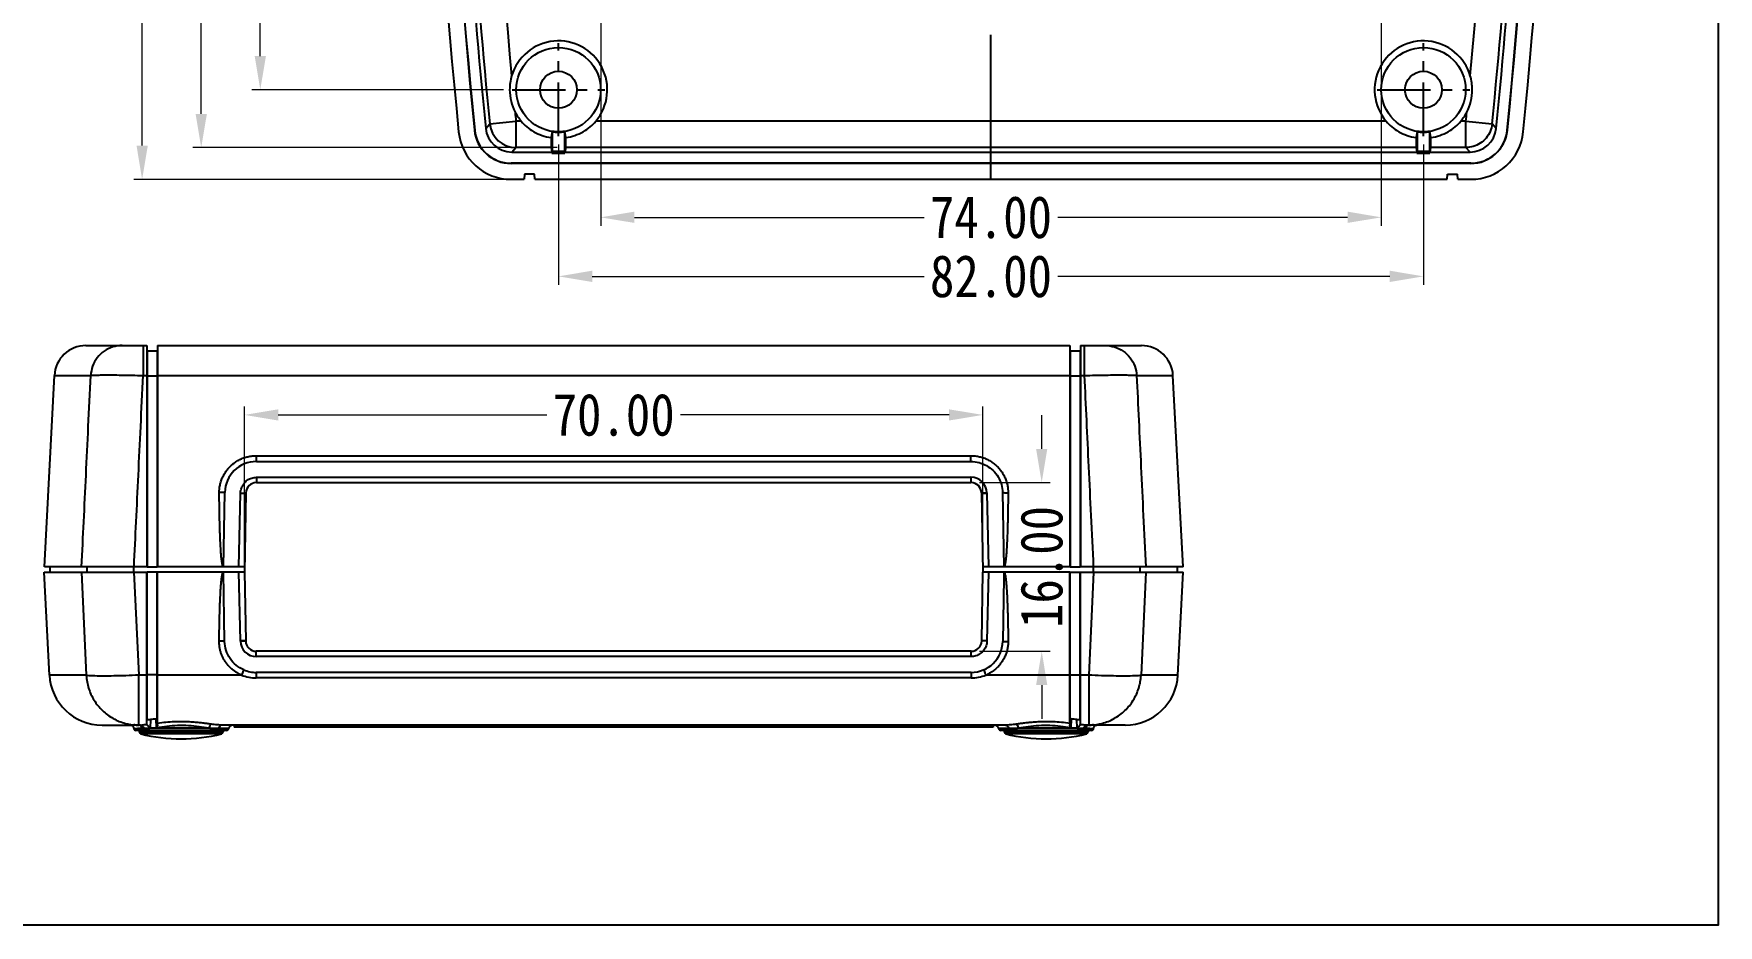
# Model space of a CAD drawing. Header units: millimetres. Extents: x -25 to 741, y -3272 to -3021.
# Drawn here: x 581 to 740.7, y -3269.7 to -3185.2 of the extents above; entities that cross this region are included whole.
import ezdxf

# ---------------------------------------------------------------- set-up
doc = ezdxf.new("R2010")
doc.units = ezdxf.units.MM
doc.linetypes.add('CENTER', pattern=[50.8, 31.75, -6.35, 6.35, -6.35])
doc.layers.add('dim', color=3, linetype='Continuous', lineweight=9)
doc.styles.add('FFS', font='SIMFANG.TTF', dxfattribs={"width": 0.85})
doc.dimstyles.new('YanXiu', dxfattribs={"dimtxt": 2.5, "dimasz": 2.2, "dimexe": 1, "dimexo": 0.6, "dimgap": 0.66, "dimtad": 0, "dimzin": 1, "dimdsep": 46, "dimtxsty": 'FFS', "dimcen": 0, "dimclrd": 256, "dimclre": 131, "dimclrt": 42, "dimazin": 0, "dimtfac": 1, "dimtofl": 0, "dimtmove": 0, "dimatfit": 3, "dimfxl": 0, "dimlwd": 5, "dimlwe": 5, "dimarcsym": 0})

# ---------------------------------------------------------------- blocks, each defined once
blk = doc.blocks.new('*u4')
at = {"layer": 'Defpoints', "color": 2}
blk.add_lwpolyline([(-135.77, 94.94), (135.77, 94.94), (135.77, -94.94), (-135.77, -94.94)], close=True, dxfattribs=at)
blk = doc.blocks.new('*D28')
at = {"layer": 'Defpoints', "color": 0}
for p in [(63.44, 214.25), (39.8, 79.25), (63.67, 79.25)]:
    blk.add_point(p, dxfattribs=at)
at = {"layer": 'dim', "color": 131, "lineweight": 5}
for p, q in [((62.64, 214.25), (39, 214.25)), ((62.87, 79.25), (39, 79.25))]:
    blk.add_line(p, q, dxfattribs=at)
at = {"layer": 'dim', "lineweight": 5}
for p, q in [((39.8, 211.05), (39.8, 154.24)), ((39.8, 82.45), (39.8, 139.27))]:
    blk.add_line(p, q, dxfattribs=at)
at = {"layer": 'dim'}
for points in [[(39.27, 211.05), (40.34, 211.05), (39.8, 214.25)], [(39.27, 82.45), (40.34, 82.45), (39.8, 79.25)]]:
    blk.add_solid(points, dxfattribs=at)
at = {"layer": 'dim', "color": 42, "insert": (39.8, 146.75), "char_height": 4, "attachment_point": 5, "rotation": 90, "style": 'FFS'}
blk.add_mtext('135.00', dxfattribs=at)
blk = doc.blocks.new('*D7')
at = {"layer": 'Defpoints', "color": 0}
for p in [(68.75, 219.75), (34.2, 73.76), (68.75, 73.76)]:
    blk.add_point(p, dxfattribs=at)
at = {"layer": 'dim', "color": 131, "lineweight": 5}
for p, q in [((67.95, 219.75), (33.4, 219.75)), ((67.95, 73.76), (33.4, 73.76))]:
    blk.add_line(p, q, dxfattribs=at)
at = {"layer": 'dim', "lineweight": 5}
for p, q in [((34.2, 216.55), (34.2, 154.15)), ((34.2, 76.96), (34.2, 139.36))]:
    blk.add_line(p, q, dxfattribs=at)
at = {"layer": 'dim'}
for points in [[(33.67, 216.55), (34.74, 216.55), (34.2, 219.75)], [(33.67, 76.96), (34.74, 76.96), (34.2, 73.76)]]:
    blk.add_solid(points, dxfattribs=at)
at = {"layer": 'dim', "color": 42, "insert": (34.2, 146.75), "char_height": 4, "attachment_point": 5, "rotation": 90, "style": 'FFS'}
blk.add_mtext('145.98', dxfattribs=at)
blk = doc.blocks.new('*D29')
at = {"layer": 'Defpoints', "color": 0}
for p in [(64.82, 222.75), (28.6, 70.75), (64.82, 70.75)]:
    blk.add_point(p, dxfattribs=at)
at = {"layer": 'dim', "color": 131, "lineweight": 5}
for p, q in [((64.02, 222.75), (27.8, 222.75)), ((64.02, 70.75), (27.8, 70.75))]:
    blk.add_line(p, q, dxfattribs=at)
at = {"layer": 'dim', "lineweight": 5}
for p, q in [((28.6, 219.55), (28.6, 154.24)), ((28.6, 73.95), (28.6, 139.27))]:
    blk.add_line(p, q, dxfattribs=at)
at = {"layer": 'dim'}
for points in [[(28.07, 219.55), (29.14, 219.55), (28.6, 222.75)], [(28.07, 73.95), (29.14, 73.95), (28.6, 70.75)]]:
    blk.add_solid(points, dxfattribs=at)
at = {"layer": 'dim', "color": 42, "insert": (28.6, 146.75), "char_height": 4, "attachment_point": 5, "rotation": 90, "style": 'FFS'}
blk.add_mtext('152.00', dxfattribs=at)
blk = doc.blocks.new('*D30')
at = {"layer": 'Defpoints', "color": 0}
for p in [(72.07, 100.95), (146.07, 100.95), (146.07, 67.15)]:
    blk.add_point(p, dxfattribs=at)
at = {"layer": 'dim', "color": 131, "lineweight": 5}
for p, q in [((72.07, 100.15), (72.07, 66.35)), ((146.07, 100.15), (146.07, 66.35))]:
    blk.add_line(p, q, dxfattribs=at)
at = {"layer": 'dim', "lineweight": 5}
for p, q in [((75.27, 67.15), (102.73, 67.15)), ((142.87, 67.15), (115.41, 67.15))]:
    blk.add_line(p, q, dxfattribs=at)
at = {"layer": 'dim'}
for points in [[(75.27, 67.69), (75.27, 66.62), (72.07, 67.15)], [(142.87, 67.69), (142.87, 66.62), (146.07, 67.15)]]:
    blk.add_solid(points, dxfattribs=at)
at = {"layer": 'dim', "color": 42, "insert": (109.07, 67.15), "char_height": 4, "attachment_point": 5, "style": 'FFS'}
blk.add_mtext('74.00', dxfattribs=at)
blk = doc.blocks.new('*D31')
at = {"layer": 'Defpoints', "color": 0}
for p in [(68.07, 74.85), (150.07, 74.85), (150.07, 61.55)]:
    blk.add_point(p, dxfattribs=at)
at = {"layer": 'dim', "color": 131, "lineweight": 5}
for p, q in [((68.07, 74.06), (68.07, 60.75)), ((150.07, 74.06), (150.07, 60.75))]:
    blk.add_line(p, q, dxfattribs=at)
at = {"layer": 'dim', "lineweight": 5}
for p, q in [((71.27, 61.55), (102.73, 61.55)), ((146.87, 61.55), (115.41, 61.55))]:
    blk.add_line(p, q, dxfattribs=at)
at = {"layer": 'dim'}
for points in [[(71.27, 62.09), (71.27, 61.02), (68.07, 61.55)], [(146.87, 62.09), (146.87, 61.02), (150.07, 61.55)]]:
    blk.add_solid(points, dxfattribs=at)
at = {"layer": 'dim', "color": 42, "insert": (109.07, 61.55), "char_height": 4, "attachment_point": 5, "style": 'FFS'}
blk.add_mtext('82.00', dxfattribs=at)
blk = doc.blocks.new('*D20')
at = {"layer": 'Defpoints', "color": 0}
for p in [(108.3, 48.41), (38.3, 33.49), (108.3, 33.49)]:
    blk.add_point(p, dxfattribs=at)
at = {"layer": 'dim', "color": 131, "lineweight": 5}
for p, q in [((38.3, 34.29), (38.3, 49.21)), ((108.3, 34.29), (108.3, 49.21))]:
    blk.add_line(p, q, dxfattribs=at)
at = {"layer": 'dim', "lineweight": 5}
for p, q in [((41.5, 48.41), (66.96, 48.41)), ((105.1, 48.41), (79.64, 48.41))]:
    blk.add_line(p, q, dxfattribs=at)
at = {"layer": 'dim'}
for points in [[(41.5, 48.94), (41.5, 47.88), (38.3, 48.41)], [(105.1, 48.94), (105.1, 47.88), (108.3, 48.41)]]:
    blk.add_solid(points, dxfattribs=at)
at = {"layer": 'dim', "color": 42, "insert": (73.3, 48.41), "char_height": 4, "attachment_point": 5, "style": 'FFS'}
blk.add_mtext('70.00', dxfattribs=at)
blk = doc.blocks.new('*D21')
at = {"layer": 'Defpoints', "color": 0}
for p in [(107.17, 41.99), (107.19, 25.99), (113.88, 25.99)]:
    blk.add_point(p, dxfattribs=at)
at = {"layer": 'dim', "lineweight": 5}
for p, q in [((113.88, 45.19), (113.88, 48.39)), ((113.88, 22.79), (113.88, 19.59))]:
    blk.add_line(p, q, dxfattribs=at)
at = {"layer": 'dim', "color": 131, "lineweight": 5}
for p, q in [((107.97, 41.99), (114.68, 41.99)), ((107.99, 25.99), (114.68, 25.99))]:
    blk.add_line(p, q, dxfattribs=at)
at = {"layer": 'dim'}
for points in [[(113.35, 45.19), (114.41, 45.19), (113.88, 41.99)], [(113.35, 22.79), (114.41, 22.79), (113.88, 25.99)]]:
    blk.add_solid(points, dxfattribs=at)
at = {"layer": 'dim', "color": 42, "insert": (113.88, 33.99), "char_height": 4, "attachment_point": 5, "rotation": 90, "style": 'FFS'}
blk.add_mtext('16.00', dxfattribs=at)
blk = doc.blocks.new('u124')
at = {"color": 1, "linetype": 'CENTER', "ltscale": 0.432}
blk.add_line((109.069, 70.755), (109.069, 222.755), dxfattribs=at)
at = {"color": 1, "linetype": 'CENTER', "ltscale": 0.16}
for p, q in [((68.069, 74.855), (68.069, 83.655)), ((150.069, 74.855), (150.069, 83.655)), ((63.669, 79.255), (72.469, 79.255)), ((145.669, 79.255), (154.469, 79.255))]:
    blk.add_line(p, q, dxfattribs=at)
at = {"color": 7}
for p, q in [((60.104, 75.41), (60.13, 75.412)), ((61.17, 75.587), (61.556, 76.015)), ((61.556, 76.015), (64.041, 76.26)), ((64.041, 76.26), (64.041, 73.763)), ((64.54, 76.26), (64.041, 76.26)), ((67.465, 75.274), (67.369, 74.708)), ((67.465, 75.274), (67.465, 73.426)), ((68.674, 73.426), (68.674, 75.274)), ((68.769, 74.708), (68.674, 75.274)), ((146.54, 76.26), (71.599, 76.26)), ((149.465, 75.274), (149.369, 74.708)), ((149.465, 75.274), (149.465, 73.426)), ((150.674, 73.426), (150.674, 75.274)), ((150.769, 74.708), (150.674, 75.274)), ((154.096, 76.26), (153.599, 76.26)), ((154.098, 73.763), (154.098, 76.26)), ((154.098, 76.26), (156.582, 76.015)), ((156.968, 75.587), (156.582, 76.015)), ((158.035, 75.41), (158.009, 75.412)), ((63.655, 73.337), (64.041, 73.763)), ((67.385, 73.763), (64.041, 73.763)), ((67.385, 73.763), (67.456, 73.337)), ((68.753, 73.763), (68.682, 73.337)), ((149.385, 73.763), (68.753, 73.763)), ((149.385, 73.763), (149.456, 73.337)), ((150.753, 73.763), (150.682, 73.337)), ((154.098, 73.763), (150.753, 73.763)), ((154.484, 73.337), (154.098, 73.763)), ((63.584, 72.258), (63.584, 72.285)), ((154.555, 72.285), (63.584, 72.285)), ((154.555, 72.258), (63.584, 72.258)), ((63.655, 73.337), (67.456, 73.337)), ((67.456, 73.337), (67.456, 73.224)), ((67.462, 73.261), (67.456, 73.224)), ((67.456, 73.224), (68.682, 73.224)), ((67.462, 73.261), (67.465, 73.426)), ((67.462, 73.261), (68.676, 73.261)), ((67.465, 73.426), (68.674, 73.426)), ((68.674, 73.426), (68.676, 73.261)), ((68.676, 73.261), (68.682, 73.224)), ((68.682, 73.224), (68.682, 73.337)), ((68.682, 73.337), (149.456, 73.337)), ((149.456, 73.337), (149.456, 73.224)), ((149.462, 73.261), (149.456, 73.224)), ((149.456, 73.224), (150.682, 73.224)), ((149.462, 73.261), (149.465, 73.426)), ((149.462, 73.261), (150.676, 73.261)), ((149.465, 73.426), (150.674, 73.426)), ((150.674, 73.426), (150.676, 73.261)), ((150.676, 73.261), (150.682, 73.224)), ((150.682, 73.224), (150.682, 73.337)), ((150.682, 73.337), (154.484, 73.337)), ((154.555, 72.258), (154.555, 72.285)), ((63.577, 70.755), (64.819, 70.755)), ((64.846, 71.256), (64.819, 70.755)), ((65.793, 71.256), (64.846, 71.256)), ((65.819, 70.755), (65.793, 71.256)), ((65.819, 70.755), (152.319, 70.755)), ((152.319, 70.755), (152.346, 71.256)), ((152.346, 71.256), (153.293, 71.256)), ((153.319, 70.755), (153.293, 71.256)), ((153.319, 70.755), (154.561, 70.755)), ((23.277, 54.991), (29.053, 54.991)), ((28.697, 54.991), (28.697, 52.148)), ((29.053, 54.991), (29.053, 33.991)), ((29.08, 54.491), (30.027, 54.491)), ((29.08, 54.491), (29.08, 33.991)), ((30.027, 54.491), (30.027, 33.991)), ((30.053, 54.991), (116.553, 54.991)), ((30.053, 54.991), (30.053, 33.991)), ((116.553, 54.991), (116.553, 33.991)), ((116.58, 54.491), (116.58, 33.991)), ((116.58, 54.491), (117.527, 54.491)), ((117.527, 54.491), (117.527, 33.991)), ((117.553, 54.991), (117.553, 33.991)), ((117.553, 54.991), (123.33, 54.991)), ((117.909, 54.991), (117.909, 52.148)), ((19.33, 33.991), (20.281, 52.148)), ((20.281, 52.148), (23.728, 52.148)), ((28.697, 52.148), (29.053, 52.148)), ((29.053, 52.148), (29.08, 52.122)), ((29.08, 52.122), (30.027, 52.122)), ((30.053, 52.148), (116.553, 52.148)), ((116.58, 52.122), (117.527, 52.122)), ((117.527, 52.122), (117.553, 52.148)), ((117.553, 52.148), (117.909, 52.148)), ((122.879, 52.148), (126.326, 52.148)), ((127.277, 33.991), (126.326, 52.148)), ((39.435, 44.544), (107.172, 44.544)), ((39.435, 43.991), (39.435, 44.544)), ((39.435, 43.991), (107.172, 43.991)), ((107.172, 43.991), (107.172, 44.544)), ((39.435, 42.492), (107.172, 42.492)), ((39.435, 42.492), (39.435, 41.991)), ((39.435, 41.991), (107.172, 41.991)), ((107.172, 42.492), (107.172, 41.991)), ((36.312, 33.991), (36.435, 41.059)), ((37.772, 33.991), (37.934, 40.988)), ((37.934, 40.988), (37.935, 41.019)), ((37.935, 41.019), (38.435, 41.003)), ((38.435, 41.008), (38.304, 33.491)), ((108.672, 41.019), (108.172, 41.003)), ((108.172, 41.008), (108.303, 33.491)), ((108.672, 41.019), (108.672, 40.988)), ((108.672, 40.988), (108.834, 33.991)), ((110.171, 41.059), (110.295, 33.991)), ((29.053, 33.991), (19.33, 33.991)), ((19.848, 33.991), (19.853, 33.491)), ((23.39, 33.491), (23.381, 33.991)), ((27.813, 33.491), (27.813, 33.991)), ((29.08, 33.991), (30.027, 33.991)), ((38.312, 33.991), (30.053, 33.991)), ((116.553, 33.991), (108.294, 33.991)), ((116.58, 33.991), (117.527, 33.991)), ((127.277, 33.991), (117.553, 33.991)), ((118.794, 33.491), (118.794, 33.991)), ((123.217, 33.491), (123.226, 33.991)), ((126.753, 33.491), (126.759, 33.991)), ((19.303, 33.491), (29.053, 33.491)), ((19.815, 23.729), (19.303, 33.491)), ((22.843, 33.491), (23.306, 23.729)), ((27.811, 33.491), (28.275, 23.729)), ((29.053, 19.03), (29.053, 33.491)), ((30.027, 33.491), (29.08, 33.491)), ((29.08, 19.534), (29.08, 33.491)), ((30.027, 19.608), (30.027, 33.491)), ((38.304, 33.491), (30.053, 33.491)), ((30.053, 19.153), (30.053, 33.491)), ((36.418, 26.924), (36.303, 33.491)), ((37.917, 26.99), (37.764, 33.491)), ((38.304, 33.491), (38.417, 26.973)), ((108.189, 26.973), (108.303, 33.491)), ((116.553, 33.491), (108.303, 33.491)), ((108.843, 33.491), (108.69, 26.99)), ((110.294, 32.958), (110.189, 26.924)), ((110.303, 33.491), (110.294, 32.958)), ((116.553, 19.153), (116.553, 33.491)), ((116.58, 19.608), (116.58, 33.491)), ((116.58, 33.491), (117.527, 33.491)), ((117.527, 19.534), (117.527, 33.491)), ((117.553, 19.03), (117.553, 33.491)), ((117.553, 33.491), (127.303, 33.491)), ((118.795, 33.491), (118.332, 23.729)), ((123.764, 33.491), (123.301, 23.729)), ((126.792, 23.729), (127.303, 33.491)), ((37.918, 26.963), (37.917, 26.99)), ((37.918, 26.963), (38.417, 26.978)), ((107.189, 25.991), (39.417, 25.991)), ((39.417, 25.489), (39.417, 25.991)), ((107.189, 25.489), (107.189, 25.991)), ((108.689, 26.963), (108.189, 26.978)), ((108.69, 26.99), (108.689, 26.963)), ((107.189, 25.489), (39.417, 25.489)), ((107.189, 23.991), (39.417, 23.991)), ((39.417, 23.991), (39.417, 23.472)), ((107.189, 23.991), (107.189, 23.472)), ((23.306, 23.729), (19.815, 23.729)), ((29.053, 23.729), (28.275, 23.729)), ((28.275, 18.991), (28.275, 23.729)), ((30.027, 23.755), (29.08, 23.755)), ((30.053, 23.729), (30.027, 23.755)), ((38.024, 23.729), (30.053, 23.729)), ((107.189, 23.472), (39.417, 23.472)), ((116.553, 23.729), (108.583, 23.729)), ((116.553, 23.729), (116.58, 23.755)), ((116.58, 23.755), (117.527, 23.755)), ((117.527, 23.755), (117.553, 23.729)), ((118.332, 23.729), (117.553, 23.729)), ((118.332, 23.729), (118.332, 18.991)), ((126.792, 23.729), (123.301, 23.729)), ((29.407, 19.516), (29.366, 18.687)), ((29.975, 18.733), (29.934, 19.572)), ((30.058, 19.015), (30.027, 19.608)), ((116.58, 19.608), (116.549, 19.015)), ((116.673, 19.572), (116.631, 18.733)), ((117.24, 18.687), (117.2, 19.516)), ((24.808, 18.991), (27.555, 18.991)), ((27.545, 18.995), (27.62, 18.958)), ((36.607, 18.491), (28, 18.491)), ((28.432, 18.991), (28.25, 18.991)), ((28.33, 18.491), (28.332, 18.344)), ((28.33, 18.491), (28.332, 18.344)), ((36.275, 18.344), (28.332, 18.344)), ((36.122, 18.153), (28.484, 18.153)), ((28.744, 18.657), (28.577, 18.657)), ((29.053, 19.03), (29.053, 19.025)), ((34.941, 18.687), (29.366, 18.687)), ((36.804, 18.657), (35.863, 18.657)), ((110.432, 18.991), (36.175, 18.991)), ((36.277, 18.491), (36.275, 18.344)), ((36.277, 18.491), (36.275, 18.344)), ((37.312, 18.993), (37.316, 18.791)), ((109.291, 18.791), (37.316, 18.791)), ((109.295, 18.993), (109.291, 18.791)), ((110.744, 18.657), (109.803, 18.657)), ((118.607, 18.491), (110, 18.491)), ((110.33, 18.491), (110.332, 18.344)), ((110.33, 18.491), (110.332, 18.344)), ((118.275, 18.344), (110.332, 18.344)), ((118.122, 18.153), (110.484, 18.153)), ((117.24, 18.687), (111.666, 18.687)), ((117.553, 19.025), (117.553, 19.03)), ((118.03, 18.657), (117.863, 18.657)), ((118.33, 18.991), (118.175, 18.991)), ((118.277, 18.491), (118.275, 18.344)), ((118.277, 18.491), (118.275, 18.344)), ((118.805, 18.668), (118.825, 18.755)), ((118.825, 18.755), (118.857, 18.81)), ((121.798, 18.991), (119.054, 18.991)), ((119.1, 19.007), (119.107, 19.008))]:
    blk.add_line(p, q, dxfattribs=at)
for points in [[(27.501, 19.008), (27.499, 19.008), (27.509, 19.006), (27.548, 18.994), (27.625, 18.955), (27.713, 18.875)], [(27.62, 18.958), (27.71, 18.879), (27.711, 18.877)], [(27.713, 18.875), (27.782, 18.753), (27.801, 18.668)], [(118.805, 18.668), (118.827, 18.759), (118.899, 18.882), (118.99, 18.96), (119.066, 18.997), (119.1, 19.007)]]:
    blk.add_lwpolyline(points, dxfattribs=at)
for centre, radius in [((68.069, 79.255), 4), ((150.069, 79.255), 4), ((68.069, 79.255), 1.75), ((150.069, 79.255), 1.75)]:
    blk.add_circle(centre, radius, dxfattribs=at)
for centre, radius, start, end in [((779.069, 146.755), 724, 174.332411, 185.667589), ((779.069, 146.755), 722.497, 174.332906, 185.667094), ((779.069, 146.755), 722.47, 174.332898, 185.66709), ((-560.931, 146.755), 722.47, 354.332898, 5.66709), ((-560.931, 146.755), 722.497, 354.332906, 5.667094), ((-560.931, 146.755), 724, 354.332411, 5.667589), ((779.069, 146.755), 718.495, 174.71418, 185.28582), ((-560.931, 146.755), 718.495, 354.71418, 5.28582), ((779.069, 146.755), 721.418, 184.033951, 185.66142), ((779.069, 146.755), 720.992, 184.036339, 185.630642), ((-560.931, 146.755), 720.992, 354.369358, 355.963661), ((-560.931, 146.755), 721.418, 354.33858, 355.966049), ((68.069, 79.255), 4.629, 319.67819, 163.57028), ((150.069, 79.255), 4.629, 16.42972, 220.32181), ((68.062, 79.26), 4.62, 163.59906, 180.05735), ((150.077, 79.26), 4.62, 359.94263, 16.40096), ((68.081, 79.255), 4.639, 180.00518, 207.21582), ((150.058, 79.255), 4.64, 332.7878, 359.99683), ((779.069, 146.755), 718.495, 185.560617, 185.630643), ((68.069, 79.255), 4.629, 207.27615, 220.32181), ((150.069, 79.255), 4.629, 319.67819, 332.72385), ((-560.931, 146.755), 718.495, 354.36934, 354.439383), ((63.575, 75.746), 4.991, 185.64354, 270.02405), ((63.583, 75.754), 3.495, 185.65114, 270.01595), ((63.583, 75.754), 3.47, 185.65415, 270.01217), ((63.654, 75.832), 2.495, 185.63818, 270.02324), ((64.048, 76.268), 2.505, 185.79599, 269.83465), ((68.069, 79.255), 4.026, 261.36684, 278.63316), ((150.069, 79.255), 4.026, 261.36684, 278.63316), ((154.485, 75.832), 2.495, 269.97676, 354.36182), ((154.556, 75.754), 3.47, 269.98782, 354.34352), ((154.556, 75.754), 3.495, 269.98405, 354.34886), ((154.564, 75.746), 4.991, 269.97595, 354.35646), ((23.277, 51.991), 3, 90, 177), ((123.33, 51.991), 3, 3, 90), ((39.435, 40.991), 3, 90.00078, 178.6967), ((39.435, 40.991), 1, 90, 179), ((107.172, 40.992), 1.5, 1.00357, 89.99754), ((107.172, 40.991), 1, 1, 90), ((39.417, 26.989), 1.5, 181.00349, 269.99756), ((39.417, 26.991), 1, 181, 270), ((107.189, 26.991), 1, 270, 359), ((107.189, 26.991), 3, 270, 358.71678), ((39.417, 26.991), 3, 247.03045, 270), ((24.808, 23.991), 5, 183, 270), ((39.416, 27.364), 3.892, 249.04507, 270.02504), ((107.191, 27.365), 3.893, 269.97697, 290.95206), ((121.799, 23.991), 5, 270, 357), ((28.276, 23.955), 4.964, 260.41941, 269.70004), ((28, 18.691), 0.2, 186.58714, 270), ((28.275, 23.892), 4.901, 269.71606, 269.99997), ((28.532, 18.348), 0.2, 181, 256.18294), ((28.429, 22.908), 3.918, 270.03648, 271.89131), ((32.303, 33.682), 15.991, 256.18294, 283.81706), ((36.075, 18.348), 0.2, 283.81706, 359), ((36.607, 18.691), 0.2, 270, 350.40593), ((37.198, 18.591), 0.4, 90, 170.40593), ((109.408, 18.591), 0.4, 9.59407, 90), ((110, 18.691), 0.2, 189.59407, 270), ((110.532, 18.348), 0.2, 181, 256.18294), ((114.303, 33.682), 15.991, 256.18294, 283.81706), ((118.178, 22.908), 3.918, 268.10893, 269.96353), ((118.075, 18.348), 0.2, 283.81706, 359), ((118.332, 23.892), 4.901, 270.00003, 270.28394), ((118.33, 23.955), 4.964, 270.29996, 279.58059), ((118.607, 18.691), 0.2, 270, 353.41286)]:
    blk.add_arc(centre, radius, start, end, dxfattribs=at)
for centre, start_param, end_param in [((67.386, 76.26), -4.0427451, -3.1939525), ((68.752, 76.26), -3.0892328, -2.2404402), ((149.386, 76.26), -4.0427451, -3.1939525), ((150.752, 76.26), -3.0892328, -2.2404402)]:
    blk.add_ellipse(centre, major_axis=(0, 2.5), ratio=0.0087269, start_param=start_param, end_param=end_param, dxfattribs=at)
for points, start_tangent, end_tangent in [([(64.54, 76.26), (65.057, 75.744), (65.728, 75.274), (66.517, 74.916), (67.369, 74.708)], (0.64708, -0.7624221), (0.9892609, -0.1461601)), ([(68.769, 74.708), (69.622, 74.916), (70.411, 75.274), (71.082, 75.745), (71.599, 76.26)], (0.9892609, 0.1461601), (0.64708, 0.7624221)), ([(146.54, 76.26), (147.057, 75.744), (147.728, 75.274), (148.517, 74.916), (149.369, 74.708)], (0.64708, -0.7624221), (0.9892609, -0.1461601)), ([(150.769, 74.708), (151.622, 74.916), (152.411, 75.274), (153.082, 75.745), (153.599, 76.26)], (0.9892609, 0.1461601), (0.64708, 0.7624221)), ([(156.582, 76.015), (156.395, 75.298), (156.006, 74.666), (155.451, 74.175), (154.79, 73.868), (154.098, 73.763)], (-0.104114, -0.9945654), (-0.9999529, -0.0097089)), ([(26.71, 54.991), (25.817, 54.853), (25.006, 54.454), (24.35, 53.829), (23.911, 53.036), (23.728, 52.148)], (-1, 0), (-0.0520872, -0.9986425)), ([(119.897, 54.991), (120.79, 54.853), (121.601, 54.454), (122.256, 53.829), (122.696, 53.036), (122.879, 52.148)], (1, 0), (0.0520871, -0.9986425)), ([(22.866, 33.991), (23.07, 38.284), (23.28, 42.701), (23.498, 47.3), (23.728, 52.148)], (0.0473799, 0.9988769), (0.0474373, 0.9988742)), ([(23.728, 52.148), (23.941, 52.174), (24.363, 52.192), (24.976, 52.201), (25.752, 52.201), (26.658, 52.192), (27.655, 52.174), (28.697, 52.148)], (0.9613026, 0.2754946), (0.9995979, -0.0283556)), ([(27.835, 33.991), (28.039, 38.284), (28.249, 42.701), (28.467, 47.3), (28.697, 52.148)], (0.0474124, 0.9988754), (0.0474695, 0.9988727)), ([(117.909, 52.148), (118.952, 52.174), (119.948, 52.192), (120.855, 52.201), (121.631, 52.201), (122.244, 52.192), (122.666, 52.174), (122.879, 52.148)], (0.9995979, 0.0283556), (0.9613026, -0.2754946)), ([(117.909, 52.148), (118.111, 47.895), (118.32, 43.494), (118.54, 38.877), (118.772, 33.991)], (0.0474695, -0.9988727), (0.0474124, -0.9988754)), ([(122.879, 52.148), (123.081, 47.895), (123.29, 43.494), (123.509, 38.877), (123.74, 33.991)], (0.0474373, -0.9988742), (0.0473799, -0.9988769)), ([(35.911, 41.05), (35.917, 41.254), (35.935, 41.456), (35.965, 41.656), (36.006, 41.854), (36.059, 42.05), (36.123, 42.242), (36.199, 42.43), (36.285, 42.614), (36.382, 42.793), (36.489, 42.965), (36.606, 43.132), (36.732, 43.291), (36.868, 43.443), (37.013, 43.587), (37.166, 43.722), (37.326, 43.849), (37.494, 43.966), (37.669, 44.073), (37.849, 44.17), (38.036, 44.257), (38.226, 44.332), (38.421, 44.397), (38.62, 44.449), (38.821, 44.491), (39.025, 44.521), (39.229, 44.538), (39.435, 44.544)], (0.0013816, 0.999999), (1, 0.000001)), ([(107.172, 44.544), (107.377, 44.538), (107.582, 44.521), (107.786, 44.491), (107.987, 44.449), (108.186, 44.396), (108.381, 44.332), (108.572, 44.256), (108.758, 44.17), (108.938, 44.073), (109.113, 43.966), (109.281, 43.848), (109.441, 43.722), (109.594, 43.587), (109.739, 43.443), (109.874, 43.291), (110.001, 43.132), (110.118, 42.965), (110.225, 42.792), (110.322, 42.613), (110.408, 42.43), (110.484, 42.241), (110.548, 42.049), (110.6, 41.854), (110.642, 41.656), (110.671, 41.455), (110.689, 41.254), (110.696, 41.05)], (1, -0.000001), (-0.0032666, -0.9999947)), ([(107.172, 43.991), (107.937, 43.891), (108.652, 43.6), (109.269, 43.136), (109.747, 42.53), (110.054, 41.822), (110.171, 41.059)], (1, -0.000001), (0.0174609, -0.9998475)), ([(37.935, 41.019), (38.014, 41.472), (38.231, 41.887), (38.567, 42.216), (38.985, 42.423), (39.435, 42.492)], (0.0176883, 0.9998436), (0.9999977, 0.0021539)), ([(36.436, 41.059), (36.302, 41.053), (36.119, 41.051), (35.911, 41.052)], (-0.997072, -0.076469), (-0.9998485, 0.0174046)), ([(36.312, 33.991), (36.249, 34.063), (36.221, 34.166), (36.195, 34.281), (36.173, 34.409), (36.153, 34.55), (36.134, 34.704), (36.117, 34.87), (36.1, 35.047), (36.084, 35.237), (36.069, 35.44), (36.055, 35.66), (36.041, 35.899), (36.027, 36.159), (36.013, 36.441), (36, 36.75), (35.987, 37.086), (35.975, 37.453), (35.963, 37.853), (35.952, 38.284), (35.941, 38.746), (35.932, 39.247), (35.924, 39.791), (35.917, 40.385), (35.911, 41.05)], (-0.6754099, 0.7374425), (-0.0068181, 0.9999768)), ([(37.934, 40.988), (38.184, 40.996), (38.435, 41.003)], (0.9981269, 0.0611777), (0.9999999, -0.0005053)), ([(108.172, 41.003), (108.422, 40.996), (108.672, 40.988)], (0.9999999, 0.0005053), (0.9981269, -0.0611777)), ([(110.172, 41.043), (110.305, 41.037), (110.487, 41.034), (110.695, 41.036)], (0.9970945, -0.076175), (0.9998485, 0.0174046)), ([(110.696, 41.05), (110.69, 40.436), (110.684, 39.881), (110.677, 39.367), (110.668, 38.89), (110.659, 38.449), (110.649, 38.04), (110.639, 37.662), (110.628, 37.311), (110.616, 36.987), (110.604, 36.686), (110.592, 36.407), (110.58, 36.149), (110.567, 35.91), (110.554, 35.689), (110.54, 35.485), (110.527, 35.295), (110.513, 35.12), (110.499, 34.958), (110.484, 34.808), (110.469, 34.67), (110.453, 34.542), (110.436, 34.424), (110.418, 34.316), (110.399, 34.217), (110.375, 34.127), (110.35, 34.046), (110.295, 33.991)], (-0.0068948, -0.9999762), (-0.8611952, -0.5082743)), ([(35.907, 26.931), (35.913, 27.563), (35.922, 28.131), (35.931, 28.652), (35.941, 29.132), (35.952, 29.572), (35.964, 29.977), (35.977, 30.349), (35.989, 30.692), (36.003, 31.006), (36.017, 31.296), (36.031, 31.561), (36.045, 31.805), (36.06, 32.028), (36.075, 32.233), (36.09, 32.42), (36.106, 32.592), (36.122, 32.748), (36.139, 32.891), (36.156, 33.02), (36.175, 33.137), (36.194, 33.241), (36.223, 33.359), (36.303, 33.491)], (0.0093681, 0.9999561), (0.5217026, 0.8531274)), ([(110.303, 33.491), (110.394, 33.381), (110.397, 33.265), (110.433, 33.151), (110.448, 33.032), (110.467, 32.901), (110.484, 32.757), (110.5, 32.599), (110.516, 32.425), (110.532, 32.236), (110.547, 32.029), (110.562, 31.804), (110.576, 31.559), (110.59, 31.292), (110.604, 31.001), (110.617, 30.685), (110.63, 30.342), (110.643, 29.969), (110.655, 29.564), (110.666, 29.123), (110.676, 28.645), (110.685, 28.125), (110.693, 27.56), (110.7, 26.931)], (0.7858922, -0.6183635), (0.0092914, -0.9999568)), ([(38.024, 23.729), (37.881, 23.794), (37.742, 23.865), (37.606, 23.943), (37.473, 24.026), (37.344, 24.115), (37.22, 24.21), (37.1, 24.31), (36.984, 24.415), (36.873, 24.526), (36.768, 24.641), (36.667, 24.761), (36.572, 24.885), (36.483, 25.014), (36.4, 25.146), (36.323, 25.282), (36.251, 25.421), (36.187, 25.563), (36.128, 25.708), (36.077, 25.855), (36.032, 26.005), (35.993, 26.156), (35.962, 26.309), (35.938, 26.463), (35.92, 26.618), (35.91, 26.773), (35.907, 26.931)], (-0.9188711, 0.3945578), (0.0054563, 0.9999851)), ([(36.418, 26.938), (36.284, 26.944), (36.107, 26.946), (35.907, 26.944)], (-0.9977125, 0.0676006), (-0.9998485, -0.0174045)), ([(38.247, 24.229), (37.513, 24.673), (36.935, 25.306), (36.56, 26.077), (36.418, 26.924)], (-0.9207125, 0.3902417), (-0.0174614, 0.9998475)), ([(38.417, 26.978), (38.167, 26.984), (37.917, 26.99)], (-0.9999974, -0.002278), (-0.9987445, 0.0500932)), ([(108.689, 26.963), (108.611, 26.509), (108.393, 26.094), (108.057, 25.766), (107.64, 25.558), (107.189, 25.489)], (-0.01778, -0.9998419), (-0.9999976, -0.0021712)), ([(108.69, 26.99), (108.44, 26.984), (108.189, 26.978)], (-0.9987445, -0.0500932), (-0.9999974, 0.002278)), ([(110.7, 26.931), (110.695, 26.737), (110.679, 26.546), (110.653, 26.355), (110.616, 26.167), (110.568, 25.98), (110.51, 25.796), (110.442, 25.616), (110.364, 25.439), (110.276, 25.267), (110.179, 25.1), (110.073, 24.939), (109.957, 24.784), (109.834, 24.635), (109.702, 24.493), (109.562, 24.359), (109.414, 24.232), (109.26, 24.113), (109.099, 24.004), (108.933, 23.903), (108.76, 23.811), (108.583, 23.729)], (0.0011172, -0.9999994), (-0.9188711, -0.3945577)), ([(110.189, 26.923), (110.323, 26.929), (110.5, 26.931), (110.7, 26.929)], (0.997696, 0.0678436), (0.9998485, -0.0174046)), ([(38.247, 24.229), (38.197, 24.124), (38.118, 23.947), (38.024, 23.729)], (-0.4563694, -0.8897904), (-0.3937071, -0.9192359)), ([(108.36, 24.229), (108.41, 24.124), (108.489, 23.947), (108.583, 23.729)], (0.4563694, -0.8897904), (0.3937071, -0.9192359)), ([(23.306, 23.729), (23.527, 22.493), (24.052, 21.346), (24.846, 20.367), (25.86, 19.619), (27.027, 19.15), (27.45, 19.06)], (0.0520841, -0.9986427), (0.9860731, -0.1663124)), ([(28.275, 23.729), (27.063, 23.679), (25.924, 23.649), (24.926, 23.638), (24.127, 23.649), (23.576, 23.679), (23.306, 23.729)], (-0.9988802, -0.0473118), (-0.9047129, 0.4260218)), ([(123.301, 23.729), (123.031, 23.679), (122.48, 23.649), (121.681, 23.638), (120.682, 23.649), (119.543, 23.679), (118.332, 23.729)], (-0.9047129, -0.4260218), (-0.9988802, 0.0473118)), ([(119.156, 19.06), (119.579, 19.15), (120.747, 19.619), (121.76, 20.367), (122.555, 21.346), (123.079, 22.493), (123.301, 23.729)], (0.9860731, 0.1663124), (0.0520841, 0.9986427)), ([(29.08, 19.534), (29.111, 19.52), (29.194, 19.513), (29.304, 19.511), (29.407, 19.516)], (0.0000003, -1), (0.9961229, 0.0879728)), ([(29.934, 19.572), (29.662, 19.541), (29.407, 19.516)], (-0.99296, -0.1184504), (-0.9961229, -0.0879728)), ([(29.934, 19.572), (30.002, 19.587), (30.027, 19.608)], (0.99296, 0.1184504), (-0.0000007, 1)), ([(35.175, 19.074), (34.843, 19.116), (34.462, 19.164), (34.027, 19.215), (33.53, 19.262), (32.966, 19.299), (32.332, 19.315), (31.628, 19.299), (30.862, 19.243), (30.053, 19.153)], (-0.9924174, 0.1229136), (-0.9922336, -0.1243884)), ([(116.553, 19.153), (115.742, 19.244), (114.977, 19.299), (114.274, 19.315), (113.64, 19.299), (113.077, 19.262), (112.581, 19.215), (112.145, 19.164), (111.764, 19.116), (111.432, 19.074)], (-0.9922335, 0.1243893), (-0.9924174, -0.1229136)), ([(116.58, 19.608), (116.605, 19.587), (116.673, 19.572)], (-0.0000006, -1), (0.99296, -0.1184504)), ([(117.2, 19.516), (116.945, 19.541), (116.673, 19.572)], (-0.9961229, 0.0879728), (-0.99296, 0.1184504)), ([(117.2, 19.516), (117.302, 19.511), (117.411, 19.513), (117.496, 19.521), (117.527, 19.534)], (0.9961229, -0.0879728), (0.0000006, 1)), ([(27.447, 19.02), (27.484, 19.01), (27.501, 19.01)], (-0.5130333, -0.8583687), (0.9999034, -0.0139013)), ([(27.815, 19.003), (27.541, 19.019), (27.447, 19.02)], (-0.9993222, -0.0368118), (-0.5426756, -0.8399423)), ([(28.151, 18.662), (27.889, 18.668), (27.801, 18.668)], (-0.9939666, -0.1096829), (0.0844689, -0.9964261)), ([(28.25, 18.991), (27.815, 19.003)], (-1, 0.0001077), (-0.9993222, -0.0368118)), ([(28.577, 18.657), (28.151, 18.662)], (-1, 0.0000184), (-0.9939666, -0.1096829)), ([(28.399, 18.948), (28.517, 18.828)], (0.8562089, -0.5166297), (0.5202813, -0.8539949)), ([(28.432, 18.991), (28.574, 18.948)], (1, 0), (0.846113, -0.5330035)), ([(28.517, 18.828), (28.577, 18.657)], (0.5202813, -0.8539949), (0.1386154, -0.9903463)), ([(29.053, 19.03), (28.866, 19.012), (28.703, 19), (28.558, 18.993)], (-0.9945633, -0.104134), (-0.9994761, -0.0323652)), ([(28.574, 18.948), (28.686, 18.828), (28.744, 18.657)], (0.846113, -0.5330035), (0.1325142, -0.9911811)), ([(29.05, 18.68), (28.93, 18.659), (28.832, 18.658), (28.744, 18.657)], (-0.9996444, -0.0266649), (-1, 0.0000006)), ([(29.38, 18.684), (29.249, 18.669), (29.14, 18.665), (29.05, 18.68)], (-0.9987547, 0.0498911), (-0.9968986, 0.078697)), ([(29.366, 18.68), (29.34, 18.704), (29.313, 18.742), (29.297, 18.763), (29.28, 18.787), (29.26, 18.812), (29.238, 18.838), (29.213, 18.867), (29.186, 18.896), (29.154, 18.927), (29.12, 18.959), (29.088, 18.988), (29.053, 19.025)], (-0.9488852, 0.3156213), (0.0152921, 0.9998831)), ([(30.058, 19.015), (30.05, 18.934), (30.022, 18.84), (29.975, 18.733)], (0.0413212, -0.9991459), (-0.4430859, -0.8964792)), ([(34.941, 18.687), (33.997, 18.825), (32.986, 18.927), (31.969, 18.943), (30.953, 18.868), (29.975, 18.733)], (-0.9895582, 0.1441342), (-0.9888073, -0.1491985)), ([(30.058, 19.015), (30.054, 19.099), (30.053, 19.153)], (-0.041321, 0.9991459), (-0.0000075, 1)), ([(35.175, 19.074), (35.068, 19.005), (34.984, 18.866), (34.941, 18.687)], (-0.9710847, -0.2387353), (-0.0975527, -0.9952304)), ([(35.863, 18.657), (35.432, 18.666), (34.941, 18.687)], (-1, 0.0001788), (-0.9988227, 0.0485107)), ([(36.175, 18.991), (35.709, 19.014), (35.175, 19.074)], (-0.9999996, 0.0008739), (-0.9923725, 0.1232757)), ([(36.175, 18.991), (36.032, 18.948), (35.92, 18.828), (35.863, 18.657)], (-1, 0), (-0.1325519, -0.9911761)), ([(111.432, 19.074), (110.897, 19.015), (110.432, 18.991)], (-0.9923725, -0.1232756), (-0.9999996, -0.000874)), ([(110.432, 18.991), (110.574, 18.948), (110.686, 18.828), (110.744, 18.657)], (1, 0), (0.1325142, -0.9911811)), ([(111.666, 18.687), (111.175, 18.666), (110.744, 18.657)], (-0.9988227, -0.0485105), (-1, -0.0001791)), ([(111.432, 19.073), (111.539, 19.005), (111.623, 18.866), (111.666, 18.687)], (0.9715173, -0.2369685), (0.0976339, -0.9952224)), ([(116.631, 18.733), (115.654, 18.868), (114.638, 18.943), (113.621, 18.927), (112.609, 18.825), (111.666, 18.687)], (-0.9888099, 0.1491809), (-0.9895581, -0.1441344)), ([(116.631, 18.733), (116.585, 18.84), (116.557, 18.934), (116.549, 19.015)], (-0.44309, 0.8964771), (0.0413213, 0.9991459)), ([(116.553, 19.153), (116.552, 19.099), (116.549, 19.015)], (-0.0000083, -1), (-0.0413212, -0.9991459)), ([(117.863, 18.657), (117.669, 18.659), (117.462, 18.665), (117.242, 18.68)], (-1, -0.0000006), (-0.9991011, 0.0423916)), ([(117.553, 19.025), (117.522, 18.99), (117.441, 18.916), (117.342, 18.806), (117.243, 18.673)], (0.0152926, -0.9998831), (-0.4690328, -0.8831807)), ([(118.048, 18.993), (117.904, 19), (117.74, 19.012), (117.553, 19.03)], (-0.9994762, 0.032361), (-0.9945632, 0.1041345)), ([(118.032, 18.948), (117.92, 18.828), (117.863, 18.657)], (-0.8461981, -0.5328684), (-0.1325519, -0.9911761)), ([(118.09, 18.828), (118.03, 18.657)], (-0.5202889, -0.8539903), (-0.1386108, -0.9903469)), ([(118.331, 18.667), (118.03, 18.657)], (-0.999958, -0.0091654), (-1, -0.000021)), ([(118.175, 18.991), (118.032, 18.948)], (-1, 0), (-0.8461981, -0.5328684)), ([(118.207, 18.948), (118.09, 18.828)], (-0.8562144, -0.5166207), (-0.5202889, -0.8539903)), ([(118.456, 18.662), (118.331, 18.667)], (-0.9939706, 0.1096473), (-0.999958, -0.0091654)), ([(118.792, 19.003), (118.357, 18.991)], (-0.9993369, 0.0364108), (-1, -0.0001023)), ([(118.806, 18.668), (118.718, 18.668), (118.456, 18.662)], (0.080654, 0.9967422), (-0.9939706, 0.1096473)), ([(119.16, 19.02), (119.065, 19.019), (118.792, 19.003)], (-0.5473983, 0.8368722), (-0.9993369, 0.0364108)), ([(119.106, 19.001), (119.16, 19.02)], (0.9984391, -0.055852), (-0.5190911, 0.8547189))]:
    blk.add_spline(points, degree=3, dxfattribs=dict(at, start_tangent=start_tangent, end_tangent=end_tangent))
at = {"layer": 'Defpoints', "xscale": 1.311190000000011, "yscale": 1.311190000000352, "zscale": 1.31119}
blk.add_blockref('*u4', (0, 124.486), dxfattribs=at)
at = {"layer": 'dim'}
for base, p1, p2, picture, middle in [((28.603, 70.755), (64.819, 222.755), (64.819, 70.755), '*D29', (28.603, 146.755)), ((34.203, 73.763), (68.753, 219.747), (68.753, 73.763), '*D7', (34.203, 146.755)), ((39.803, 79.255), (63.442, 214.255), (63.669, 79.255), '*D28', (39.803, 146.755)), ((113.881, 25.991), (107.172, 41.991), (107.189, 25.991), '*D21', (113.881, 33.991))]:
    dim = blk.add_linear_dim(base=base, p1=p1, p2=p2, angle=90, dimstyle='YanXiu', override={"dimtxt": 4, "dimasz": 3.2, "dimexe": 0.7996, "dimexo": 0.7996, "dimgap": 0.7996}, dxfattribs=at)
    dim.commit()
    dim.dimension.update_dxf_attribs({"geometry": picture, "text_midpoint": middle})
for base, p1, p2, picture, middle in [((146.069, 67.152), (72.069, 100.947), (146.069, 100.947), '*D30', (109.069, 67.152)), ((150.069, 61.552), (68.069, 74.855), (150.069, 74.855), '*D31', (109.069, 61.552)), ((108.303, 48.409), (38.304, 33.491), (108.303, 33.491), '*D20', (73.303, 48.409))]:
    dim = blk.add_linear_dim(base=base, p1=p1, p2=p2, dimstyle='YanXiu', override={"dimtxt": 4, "dimasz": 3.2, "dimexe": 0.7996, "dimexo": 0.7996, "dimgap": 0.7996}, dxfattribs=at)
    dim.commit()
    dim.dimension.update_dxf_attribs({"geometry": picture, "text_midpoint": middle})

msp = doc.modelspace()

# ---------------------------------------------------------------- block references
msp.add_blockref('u124', (562.63, -3269.74))

doc.saveas('drawing.dxf')
